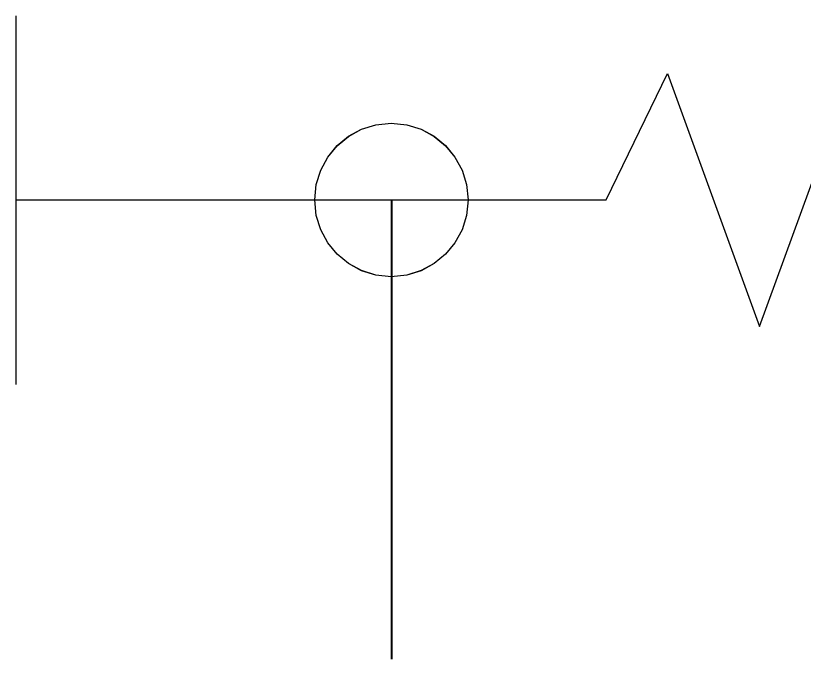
# Model space of a CAD drawing. Extents: x 1 to 47.7, y 0.2 to 35.
# Drawn here: x 28.2484 to 28.5054, y 11.9353 to 12.1449 of the extents above; entities that cross this region are included whole.
import ezdxf

# ---------------------------------------------------------------- set-up
doc = ezdxf.new("R2010")
doc.units = 0
doc.header["$MEASUREMENT"] = 0
for name, color, linetype in [('5_1___24__TARGET_LEDS___12', 7, 'CONTINUOUS'), ('6_2___8__INDEPENDENT_INPUT', 7, 'CONTINUOUS'), ('6_3___8__OPTOISO_INDEPENDE', 7, 'CONTINUOUS'), ('6_4___24__OPTOISO_INDEPEND', 7, 'CONTINUOUS'), ('6_5___8__INDEPENDENT_INPUT', 7, 'CONTINUOUS'), ('6_6___8__INDEPENDENT_INPUT', 7, 'CONTINUOUS'), ('6_7___8__OPTOISO_INDEPENDE', 7, 'CONTINUOUS'), ('6_8___8__OPTOISO_INDEPENDE', 7, 'CONTINUOUS')]:
    doc.layers.add(name, color=color, linetype=linetype)

msp = doc.modelspace()

# ---------------------------------------------------------------- linework, layer by layer
at = {"layer": '5_1___24__TARGET_LEDS___12'}
for points in [[(28.24841, 12.14479), (28.24841, 12.02479)], [(28.24841, 12.08491), (28.37091, 12.08491), (28.37091, 11.93527)]]:
    msp.add_lwpolyline(points, dxfattribs=at)
at = {"layer": '6_2___8__INDEPENDENT_INPUT'}
for points in [[(28.24841, 12.1449), (28.24841, 12.02491)], [(28.24841, 12.08491), (28.37091, 12.08491), (28.37091, 11.93527)]]:
    msp.add_lwpolyline(points, dxfattribs=at)
at = {"layer": '6_3___8__OPTOISO_INDEPENDE'}
for points in [[(28.24841, 12.1449), (28.24841, 12.02491)], [(28.24841, 12.08491), (28.37091, 12.08491), (28.37091, 11.93527)]]:
    msp.add_lwpolyline(points, dxfattribs=at)
at = {"layer": '6_4___24__OPTOISO_INDEPEND'}
for points in [[(28.24841, 12.14493), (28.24841, 12.02492)], [(28.24841, 12.08492), (28.37091, 12.08492), (28.37091, 11.93527)]]:
    msp.add_lwpolyline(points, dxfattribs=at)
at = {"layer": '6_5___8__INDEPENDENT_INPUT'}
for points in [[(28.24841, 12.14493), (28.24841, 12.02492)], [(28.37082, 11.93526), (28.37082, 12.08493), (28.44079, 12.08493), (28.46079, 12.12617), (28.49081, 12.04367), (28.52083, 12.12617), (28.55084, 12.04367), (28.58086, 12.12617), (28.61087, 12.04367), (28.63088, 12.08493), (28.67081, 12.08493), (28.67081, 11.93526)], [(28.24841, 12.08493), (28.37082, 12.08493), (28.37082, 11.93526)]]:
    msp.add_lwpolyline(points, dxfattribs=at)
msp.add_lwpolyline([(28.39581, 12.08494), (28.3953, 12.0799), (28.39385, 12.0752), (28.39154, 12.07095), (28.38849, 12.06725), (28.38478, 12.06419), (28.38053, 12.06188), (28.37584, 12.06043), (28.37079, 12.05992), (28.36576, 12.06043), (28.36107, 12.06188), (28.35682, 12.06419), (28.35313, 12.06725), (28.35008, 12.07095), (28.34778, 12.0752), (28.34632, 12.0799), (28.34582, 12.08494), (28.34632, 12.08998), (28.34778, 12.09467), (28.35008, 12.09891), (28.35313, 12.10261), (28.35682, 12.10566), (28.36107, 12.10796), (28.36576, 12.10942), (28.37079, 12.10993), (28.37584, 12.10942), (28.38053, 12.10796), (28.38478, 12.10566), (28.38849, 12.10261), (28.39154, 12.09891), (28.39385, 12.09467), (28.3953, 12.08998)], close=True, dxfattribs=at)
at = {"layer": '6_6___8__INDEPENDENT_INPUT'}
for points in [[(28.24841, 12.1449), (28.24841, 12.02491)], [(28.24841, 12.08491), (28.37091, 12.08491), (28.37091, 11.93527)]]:
    msp.add_lwpolyline(points, dxfattribs=at)
at = {"layer": '6_7___8__OPTOISO_INDEPENDE'}
for points in [[(28.24841, 12.1449), (28.24841, 12.02491)], [(28.24841, 12.08491), (28.37091, 12.08491), (28.37091, 11.93527)]]:
    msp.add_lwpolyline(points, dxfattribs=at)
at = {"layer": '6_8___8__OPTOISO_INDEPENDE'}
for points in [[(28.24841, 12.14491), (28.24841, 12.0249)], [(28.37091, 11.93527), (28.37091, 12.08491), (28.44079, 12.08491), (28.46079, 12.12615), (28.49081, 12.04365), (28.52083, 12.12615), (28.55084, 12.04365), (28.58086, 12.12615), (28.61087, 12.04365), (28.63088, 12.08491), (28.67092, 12.08491), (28.67092, 11.93527)], [(28.25172, 12.08491), (28.37091, 12.08491), (28.37091, 11.93527)]]:
    msp.add_lwpolyline(points, dxfattribs=at)
msp.add_lwpolyline([(28.39581, 12.08492), (28.3953, 12.07988), (28.39385, 12.07518), (28.39154, 12.07093), (28.38849, 12.06723), (28.38478, 12.06417), (28.38053, 12.06186), (28.37584, 12.06041), (28.37079, 12.0599), (28.36576, 12.06041), (28.36107, 12.06186), (28.35682, 12.06417), (28.35313, 12.06723), (28.35008, 12.07093), (28.34778, 12.07518), (28.34632, 12.07988), (28.34582, 12.08492), (28.34632, 12.08996), (28.34778, 12.09465), (28.35008, 12.0989), (28.35313, 12.10259), (28.35682, 12.10564), (28.36107, 12.10794), (28.36576, 12.1094), (28.37079, 12.10991), (28.37584, 12.1094), (28.38053, 12.10794), (28.38478, 12.10564), (28.38849, 12.10259), (28.39154, 12.0989), (28.39385, 12.09465), (28.3953, 12.08996)], close=True, dxfattribs=at)

doc.saveas('drawing.dxf')
